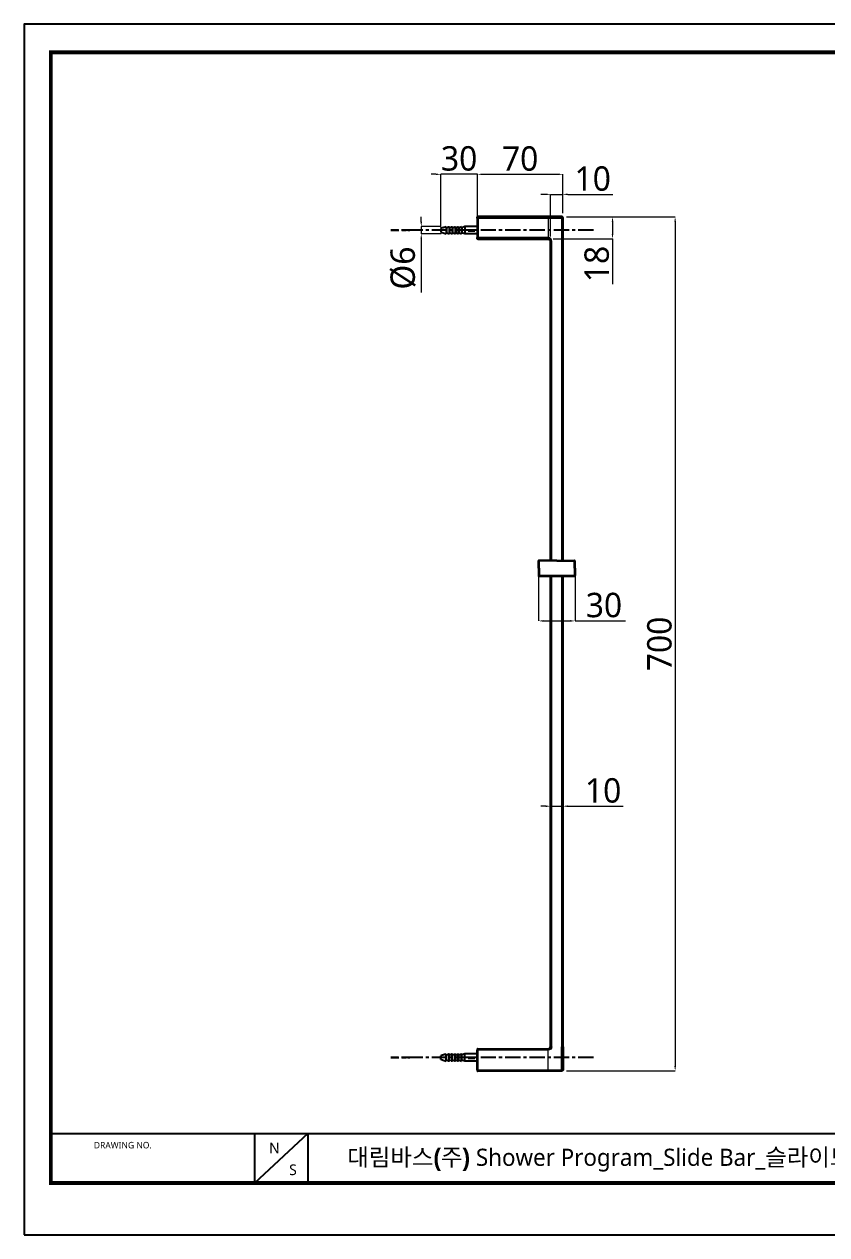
# Model space of a CAD drawing. Extents: x 1507 to 2862, y 0 to 992.
# Drawn here: x 1507 to 2165, y 0 to 992 of the extents above; entities that cross this region are included whole.
import ezdxf

# ---------------------------------------------------------------- set-up
doc = ezdxf.new("R2010")
doc.units = 0
doc.header["$LTSCALE"] = 10
doc.header["$MEASUREMENT"] = 0
doc.header["$PDMODE"] = 3
doc.header["$PDSIZE"] = -10
doc.linetypes.add('CENTER', pattern=[2, 1.25, -0.25, 0.25, -0.25])
doc.layers.get('0').update_dxf_attribs({"linetype": 'CONTINUOUS'})
doc.layers.get('DEFPOINTS').update_dxf_attribs({"linetype": 'CONTINUOUS'})
doc.layers.add('1', color=7, linetype='CONTINUOUS')
doc.layers.add('DEF_LAYER_ASSEM_MEMBER', color=7, linetype='CONTINUOUS')
for name, color, linetype, lineweight in [('Visible', 7, 'CONTINUOUS', 35), ('Visible Narrow', 7, 'CONTINUOUS', 18), ('치수', 7, 'CONTINUOUS', 25)]:
    doc.layers.add(name, color=color, linetype=linetype, lineweight=lineweight)
doc.styles.add('Daelim Dimension', font='')
doc.styles.get('Daelim Dimension').set_extended_font_data('NanumGothic')
doc.dimstyles.new('DEFAULT', dxfattribs={"dimscale": 2, "dimtxt": 2, "dimasz": 2, "dimexe": 0, "dimexo": 2, "dimgap": 1, "dimtad": 1, "dimdec": 1, "dimzin": 9, "dimdsep": 46, "dimtxsty": 'Daelim Dimension', "dimcen": 0.5, "dimclrd": 252, "dimclre": 252, "dimclrt": 3, "dimadec": 1, "dimazin": 0, "dimtfac": 1, "dimtdec": 1, "dimtix": 1, "dimtmove": 0, "dimatfit": 3, "dimfxl": 1, "dimtolj": 1, "dimtzin": 1, "dimlwd": 9, "dimlwe": 9, "dimarcsym": 0})

# ---------------------------------------------------------------- blocks, each defined once
blk = doc.blocks.new('*D10')
at = {"layer": 'DEFPOINTS', "color": 0, "transparency": 16777216}
for p in [(1949.03, 869.14), (1879.03, 833.24), (1949.03, 833.24)]:
    blk.add_point(p, dxfattribs=at)
at = {"layer": '치수', "color": 5, "lineweight": 9, "transparency": 16777216}
for p, q in [((1879.03, 837.24), (1879.03, 869.14)), ((1883.03, 869.14), (1945.03, 869.14)), ((1949.03, 837.24), (1949.03, 869.14))]:
    blk.add_line(p, q, dxfattribs=at)
at = {"layer": '치수', "color": 5, "transparency": 16777216}
for points in [[(1883.03, 869.81), (1883.03, 868.48), (1879.03, 869.14)], [(1945.03, 869.81), (1945.03, 868.48), (1949.03, 869.14)]]:
    blk.add_solid(points, dxfattribs=at)
at = {"layer": '치수', "color": 7, "transparency": 16777216, "insert": (1914.03, 881.96), "char_height": 20, "attachment_point": 5, "style": 'Daelim Dimension'}
blk.add_mtext('\\A1;70', dxfattribs=at)
blk = doc.blocks.new('*D11')
at = {"layer": 'DEFPOINTS', "color": 0, "transparency": 16777216}
for p in [(1949.03, 852.73), (1949.03, 833.24), (1939.03, 814.16)]:
    blk.add_point(p, dxfattribs=at)
at = {"layer": '치수', "color": 5, "lineweight": 9, "transparency": 16777216}
for p, q in [((1935.03, 852.73), (1931.03, 852.73)), ((1939.03, 818.16), (1939.03, 852.73)), ((1939.03, 852.73), (1949.03, 852.73)), ((1949.03, 837.24), (1949.03, 852.73)), ((1953.03, 852.73), (1990.07, 852.73))]:
    blk.add_line(p, q, dxfattribs=at)
at = {"layer": '치수', "color": 5, "transparency": 16777216}
for points in [[(1935.03, 853.4), (1935.03, 852.07), (1939.03, 852.73)], [(1953.03, 853.4), (1953.03, 852.07), (1949.03, 852.73)]]:
    blk.add_solid(points, dxfattribs=at)
at = {"layer": '치수', "color": 7, "transparency": 16777216, "insert": (1973.55, 865.55), "char_height": 20, "attachment_point": 5, "style": 'Daelim Dimension'}
blk.add_mtext('\\A1;10', dxfattribs=at)
blk = doc.blocks.new('*D14')
at = {"layer": 'DEFPOINTS', "color": 0, "transparency": 16777216}
for p in [(1853.32, 826.24), (1832.98, 820.37), (1853.32, 820.37)]:
    blk.add_point(p, dxfattribs=at)
at = {"layer": '치수', "color": 5, "lineweight": 9, "transparency": 16777216}
for p, q in [((1832.98, 830.24), (1832.98, 834.24)), ((1849.32, 826.24), (1832.98, 826.24)), ((1832.98, 826.24), (1832.98, 820.37)), ((1849.32, 820.37), (1832.98, 820.37)), ((1832.98, 816.37), (1832.98, 772.29))]:
    blk.add_line(p, q, dxfattribs=at)
at = {"layer": '치수', "color": 5, "transparency": 16777216}
for points in [[(1832.31, 830.24), (1833.64, 830.24), (1832.98, 826.24)], [(1832.31, 816.37), (1833.64, 816.37), (1832.98, 820.37)]]:
    blk.add_solid(points, dxfattribs=at)
at = {"layer": '치수', "color": 7, "transparency": 16777216, "insert": (1818.2, 792.33), "char_height": 20, "attachment_point": 5, "rotation": 90, "style": 'Daelim Dimension'}
blk.add_mtext('\\A1;%%c6', dxfattribs=at)
blk = doc.blocks.new('*D15')
at = {"layer": 'DEFPOINTS', "color": 0, "transparency": 16777216}
for p in [(1849.03, 869.14), (1849.03, 821.76), (1879.03, 820.24)]:
    blk.add_point(p, dxfattribs=at)
at = {"layer": '치수', "color": 5, "lineweight": 9, "transparency": 16777216}
for p, q in [((1845.03, 869.14), (1841.03, 869.14)), ((1849.03, 825.76), (1849.03, 869.14)), ((1879.03, 869.14), (1849.03, 869.14)), ((1879.03, 824.24), (1879.03, 869.14)), ((1883.03, 869.14), (1887.03, 869.14))]:
    blk.add_line(p, q, dxfattribs=at)
at = {"layer": '치수', "color": 5, "transparency": 16777216}
for points in [[(1845.03, 869.81), (1845.03, 868.48), (1849.03, 869.14)], [(1883.03, 869.81), (1883.03, 868.48), (1879.03, 869.14)]]:
    blk.add_solid(points, dxfattribs=at)
at = {"layer": '치수', "color": 7, "transparency": 16777216, "insert": (1864.03, 882.04), "char_height": 20, "attachment_point": 5, "style": 'Daelim Dimension'}
blk.add_mtext('\\A1;30', dxfattribs=at)
blk = doc.blocks.new('*D17')
at = {"layer": 'DEFPOINTS', "color": 0, "transparency": 16777216}
for p in [(1948.03, 834.24), (1948.03, 134.24), (2041.12, 134.24)]:
    blk.add_point(p, dxfattribs=at)
at = {"layer": '치수', "color": 5, "lineweight": 9, "transparency": 16777216}
for p, q in [((1952.03, 834.24), (2041.12, 834.24)), ((2041.12, 830.24), (2041.12, 138.24)), ((1952.03, 134.24), (2041.12, 134.24))]:
    blk.add_line(p, q, dxfattribs=at)
at = {"layer": '치수', "color": 5, "transparency": 16777216}
for points in [[(2040.46, 830.24), (2041.79, 830.24), (2041.12, 834.24)], [(2040.46, 138.24), (2041.79, 138.24), (2041.12, 134.24)]]:
    blk.add_solid(points, dxfattribs=at)
at = {"layer": '치수', "color": 7, "transparency": 16777216, "insert": (2028.31, 484.24), "char_height": 20, "attachment_point": 5, "rotation": 90, "style": 'Daelim Dimension'}
blk.add_mtext('\\A1;700', dxfattribs=at)
blk = doc.blocks.new('*D19')
at = {"layer": 'DEFPOINTS', "color": 0, "transparency": 16777216}
for p in [(1939.03, 351.26), (1949.03, 351.26), (1949.03, 351.26)]:
    blk.add_point(p, dxfattribs=at)
at = {"layer": '치수', "color": 5, "lineweight": 9, "transparency": 16777216}
for p, q in [((1935.03, 351.26), (1931.03, 351.26)), ((1939.03, 355.26), (1939.03, 351.26)), ((1939.03, 351.26), (1949.03, 351.26)), ((1949.03, 355.26), (1949.03, 351.26)), ((1953.03, 351.26), (1998.59, 351.26))]:
    blk.add_line(p, q, dxfattribs=at)
at = {"layer": '치수', "color": 5, "transparency": 16777216}
for points in [[(1935.03, 351.92), (1935.03, 350.59), (1939.03, 351.26)], [(1953.03, 351.92), (1953.03, 350.59), (1949.03, 351.26)]]:
    blk.add_solid(points, dxfattribs=at)
at = {"layer": '치수', "color": 7, "transparency": 16777216, "insert": (1982.07, 364.07), "char_height": 20, "attachment_point": 5, "style": 'Daelim Dimension'}
blk.add_mtext('\\A1;10', dxfattribs=at)
blk = doc.blocks.new('*D20')
at = {"layer": 'DEFPOINTS', "color": 0, "transparency": 16777216}
for p in [(1929.03, 546.24), (1959.03, 546.24), (1959.03, 503.11)]:
    blk.add_point(p, dxfattribs=at)
at = {"layer": '치수', "color": 5, "lineweight": 9, "transparency": 16777216}
for p, q in [((1929.03, 542.24), (1929.03, 503.11)), ((1959.03, 542.24), (1959.03, 503.11)), ((1933.03, 503.11), (1955.03, 503.11)), ((1959.03, 503.11), (2000.42, 503.11))]:
    blk.add_line(p, q, dxfattribs=at)
at = {"layer": '치수', "color": 5, "transparency": 16777216}
for points in [[(1933.03, 503.78), (1933.03, 502.45), (1929.03, 503.11)], [(1955.03, 503.78), (1955.03, 502.45), (1959.03, 503.11)]]:
    blk.add_solid(points, dxfattribs=at)
at = {"layer": '치수', "color": 7, "transparency": 16777216, "insert": (1982.75, 516.01), "char_height": 20, "attachment_point": 5, "style": 'Daelim Dimension'}
blk.add_mtext('\\A1;30', dxfattribs=at)
blk = doc.blocks.new('*D21')
at = {"layer": 'DEFPOINTS', "color": 0, "transparency": 16777216}
for p in [(1948.03, 834.24), (1937.03, 816.24), (1989.79, 816.24)]:
    blk.add_point(p, dxfattribs=at)
at = {"layer": '치수', "color": 5, "lineweight": 9, "transparency": 16777216}
for p, q in [((1952.03, 834.24), (1989.79, 834.24)), ((1989.79, 830.24), (1989.79, 820.24)), ((1941.03, 816.24), (1989.79, 816.24)), ((1989.79, 816.24), (1989.79, 779.09))]:
    blk.add_line(p, q, dxfattribs=at)
at = {"layer": '치수', "color": 5, "transparency": 16777216}
for points in [[(1989.13, 830.24), (1990.46, 830.24), (1989.79, 834.24)], [(1989.13, 820.24), (1990.46, 820.24), (1989.79, 816.24)]]:
    blk.add_solid(points, dxfattribs=at)
at = {"layer": '치수', "color": 7, "transparency": 16777216, "insert": (1976.9, 795.66), "char_height": 20, "attachment_point": 5, "rotation": 90, "style": 'Daelim Dimension'}
blk.add_mtext('\\A1;18', dxfattribs=at)

msp = doc.modelspace()

# ---------------------------------------------------------------- linework, layer by layer
at = {"color": 7}
msp.add_line((1879.03, 826.24), (1879.03, 820.24), dxfattribs=at)
at = {"color": 5}
msp.add_line((1529.26, 83.13), (2619.57, 83.13), dxfattribs=at)
at = {"color": 5, "ltscale": 40}
for p, q in [((1696.39, 83.13), (1696.39, 42.33)), ((1696.39, 83.13), (1696.39, 42.33)), ((1740.06, 83.13), (1696.39, 42.33)), ((1740.06, 83.13), (1696.39, 42.33)), ((1740.06, 83.13), (1740.06, 42.33)), ((1740.06, 83.13), (1740.06, 42.33))]:
    msp.add_line(p, q, dxfattribs=at)
at = {"ltscale": 0.5}
msp.add_lwpolyline([(1507.49, 0), (2861.57, 0), (2861.57, 992.16), (1507.49, 992.16)], close=True, dxfattribs=at)
at = {"color": 5, "linetype": 'ByBlock', "lineweight": 200, "const_width": 3.12}
msp.add_lwpolyline([(1529.26, 42.48), (2839.66, 42.48), (2839.66, 969.12), (1529.26, 969.12)], close=True, dxfattribs=at)
at = {"color": 1, "linetype": 'CENTER'}
for points in [[(1974.21, 823.24), (1820.27, 823.24), (1820.27, 823.24)], [(1974.21, 145.24), (1820.27, 145.24), (1820.27, 145.24)]]:
    msp.add_open_spline(points, degree=1, knots=[0, 0, 0.065187, 1, 1], dxfattribs=at)
at = {"layer": '1'}
for p, q in [((1929.03, 546.24), (1929.03, 552.24)), ((1929.03, 546.24), (1929.03, 540.24)), ((1944.03, 552.74), (1929.53, 552.74)), ((1929.53, 546.24), (1929.53, 551.74)), ((1929.53, 546.24), (1929.53, 540.74)), ((1944.03, 552.24), (1930.03, 552.24)), ((1944.03, 552.74), (1958.53, 552.74)), ((1944.03, 552.24), (1958.03, 552.24)), ((1958.53, 546.24), (1958.53, 551.74)), ((1958.53, 546.24), (1958.53, 540.74)), ((1959.03, 546.24), (1959.03, 552.24)), ((1959.03, 546.24), (1959.03, 540.24)), ((1929.53, 539.74), (1958.53, 539.74)), ((1930.03, 540.24), (1958.03, 540.24))]:
    msp.add_line(p, q, dxfattribs=at)
for centre, start, end in [((1929.53, 552.24), 90, 180), ((1930.03, 551.74), 90, 180), ((1958.03, 551.74), 0, 90), ((1958.53, 552.24), 0, 90), ((1929.53, 540.24), 180, 270), ((1930.03, 540.74), 180, 270), ((1958.03, 540.74), 270, 0), ((1958.53, 540.24), 270, 0)]:
    msp.add_arc(centre, 0.5, start, end, dxfattribs=at)
at = {"layer": 'DEF_LAYER_ASSEM_MEMBER', "color": 7, "linetype": 'Continuous'}
for p, q in [((1849.03, 824.73), (1849.03, 821.76)), ((1853.32, 826.12), (1853.32, 820.37)), ((1853.66, 825.21), (1853.66, 821.28)), ((1855.11, 825.8), (1854.8, 825.68)), ((1855.89, 826.12), (1855.89, 820.37)), ((1856.23, 825.21), (1856.23, 821.28)), ((1857.63, 825.8), (1857.33, 825.68)), ((1858.38, 826.12), (1858.38, 820.37)), ((1858.73, 825.21), (1858.73, 821.28)), ((1860.12, 825.8), (1859.83, 825.68)), ((1860.88, 826.12), (1860.88, 820.37)), ((1861.22, 825.21), (1861.22, 821.28)), ((1862.62, 825.8), (1862.32, 825.68)), ((1863.37, 826.12), (1863.37, 820.37)), ((1863.7, 825.21), (1863.7, 821.28)), ((1865.1, 825.8), (1864.8, 825.68)), ((1865.86, 826.12), (1865.86, 820.37)), ((1866.02, 825.68), (1865.97, 825.82)), ((1865.97, 825.82), (1866.02, 825.68)), ((1866.14, 825.36), (1866.12, 825.42)), ((1866.12, 825.42), (1866.14, 825.36)), ((1866.17, 825.44), (1866.17, 825.27)), ((1866.17, 825.44), (1866.2, 825.38)), ((1868.75, 826.24), (1866.2, 825.38)), ((1866.2, 825.38), (1866.2, 821.1)), ((1868.75, 826.24), (1868.75, 820.24)), ((1879.03, 826.24), (1868.75, 826.24)), ((1871.35, 823.67), (1871.35, 822.81)), ((1871.35, 823.67), (1876.8, 823.67)), ((1874.59, 823.67), (1874.59, 822.81)), ((1874.71, 823.67), (1874.71, 822.81)), ((1874.72, 823.67), (1874.72, 822.81)), ((1874.75, 823.67), (1874.75, 822.81)), ((1876.62, 823.67), (1876.62, 822.81)), ((1876.8, 823.67), (1876.8, 822.81)), ((1854.8, 820.81), (1855.11, 820.68)), ((1857.33, 820.81), (1857.63, 820.68)), ((1859.83, 820.81), (1860.12, 820.68)), ((1862.32, 820.81), (1862.62, 820.68)), ((1864.8, 820.81), (1865.1, 820.68)), ((1865.97, 820.67), (1866.02, 820.8)), ((1866.02, 820.8), (1865.97, 820.67)), ((1866.12, 821.06), (1866.14, 821.12)), ((1866.14, 821.12), (1866.12, 821.06)), ((1866.17, 821.21), (1866.17, 821.04)), ((1866.2, 821.1), (1866.17, 821.04)), ((1868.75, 820.24), (1866.2, 821.1)), ((1879.03, 820.24), (1868.75, 820.24)), ((1871.35, 822.81), (1876.8, 822.81)), ((1849.03, 143.76), (1849.03, 146.73)), ((1853.32, 142.37), (1853.32, 148.12)), ((1853.66, 143.28), (1853.66, 147.21)), ((1854.8, 147.68), (1855.11, 147.8)), ((1855.11, 142.68), (1854.8, 142.81)), ((1855.89, 142.37), (1855.89, 148.12)), ((1856.23, 143.28), (1856.23, 147.21)), ((1857.33, 147.68), (1857.63, 147.8)), ((1857.63, 142.68), (1857.33, 142.81)), ((1858.38, 142.37), (1858.38, 148.12)), ((1858.73, 143.28), (1858.73, 147.21)), ((1859.83, 147.68), (1860.12, 147.8)), ((1860.12, 142.68), (1859.83, 142.81)), ((1860.88, 142.37), (1860.88, 148.12)), ((1861.22, 143.28), (1861.22, 147.21)), ((1862.32, 147.68), (1862.62, 147.8)), ((1862.62, 142.68), (1862.32, 142.81)), ((1863.37, 142.37), (1863.37, 148.12)), ((1863.7, 143.28), (1863.7, 147.21)), ((1864.8, 147.68), (1865.1, 147.8)), ((1865.1, 142.68), (1864.8, 142.81)), ((1865.86, 142.37), (1865.86, 148.12)), ((1865.97, 147.82), (1866.02, 147.68)), ((1866.02, 147.68), (1865.97, 147.82)), ((1866.02, 142.8), (1865.97, 142.67)), ((1865.97, 142.67), (1866.02, 142.8)), ((1866.12, 147.42), (1866.14, 147.36)), ((1866.14, 147.36), (1866.12, 147.42)), ((1866.14, 143.12), (1866.12, 143.06)), ((1866.12, 143.06), (1866.14, 143.12)), ((1866.2, 147.38), (1866.17, 147.44)), ((1866.17, 147.27), (1866.17, 147.44)), ((1866.17, 143.04), (1866.17, 143.21)), ((1866.17, 143.04), (1866.2, 143.1)), ((1868.75, 148.24), (1866.2, 147.38)), ((1866.2, 143.1), (1866.2, 147.38)), ((1868.75, 142.24), (1866.2, 143.1)), ((1868.75, 142.24), (1868.75, 148.24)), ((1879.03, 148.24), (1868.75, 148.24)), ((1879.03, 142.24), (1868.75, 142.24)), ((1871.35, 144.81), (1871.35, 145.67)), ((1871.35, 145.67), (1876.8, 145.67)), ((1871.35, 144.81), (1876.8, 144.81))]:
    msp.add_line(p, q, dxfattribs=at)
for centre, radius, start, end in [((1876.68, 744.67), 84.69, 108.13058, 109.05115), ((1876.67, 744.69), 84.68, 108.13052, 109.05124), ((1897.52, 681.42), 151.29, 107.87022, 108.17862), ((1897.49, 681.51), 151.2, 107.87016, 108.17874), ((1913.89, 630.67), 204.61, 107.67997, 107.87227), ((1913.87, 630.73), 204.55, 107.67996, 107.87232), ((1946.29, 528.86), 311.46, 107.36876, 107.67117), ((1946.29, 528.88), 311.44, 107.36874, 107.67119), ((1763.72, 791.94), 95.9, 20.67314, 20.87973), ((1763.72, 791.94), 95.89, 20.67314, 20.87974), ((1783.16, 799.28), 75.11, 20.55057, 20.66926), ((1783.17, 799.28), 75.1, 20.55056, 20.66927), ((1794.13, 803.39), 63.4, 20.39847, 20.55087), ((1794.14, 803.4), 63.39, 20.39845, 20.55088), ((1808.25, 808.64), 48.33, 20.04802, 20.4069), ((1808.26, 808.64), 48.33, 20.04801, 20.40691), ((1895.73, 724.81), 108.85, 112.33413, 112.73565), ((1911.29, 687), 149.74, 112.16472, 112.34462), ((1941.62, 612.27), 230.39, 111.84615, 112.05587), ((1766.29, 791.94), 95.9, 20.67314, 20.87973), ((1766.3, 791.94), 95.89, 20.67314, 20.87974), ((1785.73, 799.28), 75.11, 20.55057, 20.66926), ((1785.74, 799.28), 75.1, 20.55056, 20.66927), ((1796.7, 803.39), 63.4, 20.39847, 20.55087), ((1796.71, 803.4), 63.39, 20.39845, 20.55088), ((1810.83, 808.64), 48.33, 20.04802, 20.4069), ((1810.83, 808.64), 48.33, 20.04801, 20.40691), ((1897.28, 730.59), 103.14, 113.04458, 113.45579), ((1912.45, 695), 141.82, 112.87071, 113.05529), ((1942.01, 624.66), 218.12, 112.54419, 112.75931), ((1768.79, 791.94), 95.9, 20.67314, 20.87973), ((1768.79, 791.94), 95.89, 20.67314, 20.87974), ((1788.23, 799.28), 75.11, 20.55057, 20.66926), ((1788.24, 799.28), 75.1, 20.55056, 20.66927), ((1799.2, 803.39), 63.4, 20.39847, 20.55087), ((1799.21, 803.4), 63.39, 20.39845, 20.55088), ((1813.32, 808.64), 48.33, 20.04802, 20.4069), ((1813.32, 808.64), 48.33, 20.04801, 20.40691), ((1899.78, 730.59), 103.14, 113.04458, 113.45579), ((1914.95, 695), 141.82, 112.87071, 113.05529), ((1944.51, 624.66), 218.12, 112.54419, 112.75931), ((1771.28, 791.94), 95.9, 20.67314, 20.87973), ((1771.29, 791.94), 95.89, 20.67314, 20.87974), ((1790.72, 799.28), 75.11, 20.55057, 20.66926), ((1790.73, 799.28), 75.1, 20.55056, 20.66927), ((1801.69, 803.39), 63.4, 20.39847, 20.55087), ((1801.7, 803.4), 63.39, 20.39845, 20.55088), ((1815.82, 808.64), 48.33, 20.04802, 20.4069), ((1815.82, 808.64), 48.33, 20.04801, 20.40691), ((1902.27, 730.59), 103.14, 113.04458, 113.45579), ((1917.44, 695), 141.82, 112.87071, 113.05529), ((1947, 624.66), 218.12, 112.54419, 112.75931), ((1771.38, 792.23), 98.03, 20.02245, 20.22372), ((1771.39, 792.23), 98.03, 20.02245, 20.22372), ((1791.33, 799.5), 76.8, 19.90305, 20.01867), ((1791.34, 799.51), 76.79, 19.90304, 20.01868), ((1802.59, 803.58), 64.83, 19.75495, 19.90334), ((1802.6, 803.58), 64.82, 19.75493, 19.90335), ((1817.07, 808.77), 49.44, 19.4138, 19.76315), ((1817.07, 808.77), 49.44, 19.41379, 19.76316), ((1904.76, 730.59), 103.14, 113.04458, 113.45579), ((1919.92, 695), 141.82, 112.87071, 113.05529), ((1949.49, 624.66), 218.12, 112.54419, 112.75931), ((1775.05, 791.48), 97.19, 20.69064, 20.87883), ((1775.05, 791.48), 97.19, 20.69064, 20.87883), ((1803.83, 802.33), 66.43, 20.44604, 20.58044), ((1803.84, 802.34), 66.42, 20.44603, 20.58045), ((1812.52, 805.57), 57.16, 20.32566, 20.44587), ((1812.52, 805.57), 57.15, 20.32566, 20.44588), ((1822.12, 809.12), 46.92, 20.13301, 20.2526), ((1822.12, 809.12), 46.92, 20.13301, 20.25261), ((1876.68, 901.81), 84.69, 250.94885, 251.86942), ((1876.67, 901.8), 84.68, 250.94876, 251.86948), ((1897.52, 965.06), 151.29, 251.82138, 252.12978), ((1897.49, 964.98), 151.2, 251.82126, 252.12984), ((1913.89, 1015.81), 204.61, 252.12773, 252.32003), ((1913.87, 1015.75), 204.55, 252.12768, 252.32004), ((1946.29, 1117.62), 311.46, 252.32883, 252.63124), ((1946.29, 1117.6), 311.44, 252.32881, 252.63126), ((1763.72, 854.54), 95.9, 339.12027, 339.32686), ((1763.72, 854.54), 95.89, 339.12026, 339.32686), ((1783.16, 847.2), 75.11, 339.33074, 339.44943), ((1783.17, 847.2), 75.1, 339.33073, 339.44944), ((1794.13, 843.09), 63.4, 339.44913, 339.60153), ((1794.14, 843.09), 63.39, 339.44912, 339.60155), ((1808.25, 837.85), 48.33, 339.5931, 339.95198), ((1808.26, 837.85), 48.33, 339.59309, 339.95199), ((1895.73, 921.67), 108.85, 247.26435, 247.66587), ((1911.29, 959.48), 149.74, 247.65538, 247.83528), ((1941.62, 1034.21), 230.39, 247.94413, 248.15385), ((1766.29, 854.54), 95.9, 339.12027, 339.32686), ((1766.3, 854.54), 95.89, 339.12026, 339.32686), ((1785.73, 847.2), 75.11, 339.33074, 339.44943), ((1785.74, 847.2), 75.1, 339.33073, 339.44944), ((1796.7, 843.09), 63.4, 339.44913, 339.60153), ((1796.71, 843.09), 63.39, 339.44912, 339.60155), ((1810.83, 837.85), 48.33, 339.5931, 339.95198), ((1810.83, 837.85), 48.33, 339.59309, 339.95199), ((1897.28, 915.89), 103.14, 246.54421, 246.95542), ((1912.45, 951.48), 141.82, 246.94471, 247.12929), ((1942.01, 1021.82), 218.12, 247.24069, 247.45581), ((1768.79, 854.54), 95.9, 339.12027, 339.32686), ((1768.79, 854.54), 95.89, 339.12026, 339.32686), ((1788.23, 847.2), 75.11, 339.33074, 339.44943), ((1788.24, 847.2), 75.1, 339.33073, 339.44944), ((1799.2, 843.09), 63.4, 339.44913, 339.60153), ((1799.21, 843.09), 63.39, 339.44912, 339.60155), ((1813.32, 837.85), 48.33, 339.5931, 339.95198), ((1813.32, 837.85), 48.33, 339.59309, 339.95199), ((1899.78, 915.89), 103.14, 246.54421, 246.95542), ((1914.95, 951.48), 141.82, 246.94471, 247.12929), ((1944.51, 1021.82), 218.12, 247.24069, 247.45581), ((1771.28, 854.54), 95.9, 339.12027, 339.32686), ((1771.29, 854.54), 95.89, 339.12026, 339.32686), ((1790.72, 847.2), 75.11, 339.33074, 339.44943), ((1790.73, 847.2), 75.1, 339.33073, 339.44944), ((1801.69, 843.09), 63.4, 339.44913, 339.60153), ((1801.7, 843.09), 63.39, 339.44912, 339.60155), ((1815.82, 837.85), 48.33, 339.5931, 339.95198), ((1815.82, 837.85), 48.33, 339.59309, 339.95199), ((1902.27, 915.89), 103.14, 246.54421, 246.95542), ((1917.44, 951.48), 141.82, 246.94471, 247.12929), ((1947, 1021.82), 218.12, 247.24069, 247.45581), ((1771.38, 854.26), 98.03, 339.77628, 339.97755), ((1771.39, 854.25), 98.03, 339.77628, 339.97755), ((1791.33, 846.98), 76.8, 339.98133, 340.09695), ((1791.34, 846.98), 76.79, 339.98132, 340.09696), ((1802.59, 842.91), 64.83, 340.09666, 340.24505), ((1802.6, 842.9), 64.82, 340.09665, 340.24507), ((1817.07, 837.71), 49.44, 340.23685, 340.5862), ((1817.07, 837.71), 49.44, 340.23684, 340.58621), ((1904.76, 915.89), 103.14, 246.54421, 246.95542), ((1919.92, 951.48), 141.82, 246.94471, 247.12929), ((1949.49, 1021.82), 218.12, 247.24069, 247.45581), ((1775.05, 855.01), 97.19, 339.12117, 339.30936), ((1775.05, 855), 97.19, 339.12117, 339.30936), ((1803.83, 844.15), 66.43, 339.41956, 339.55396), ((1803.84, 844.15), 66.42, 339.41955, 339.55397), ((1812.52, 840.92), 57.16, 339.55413, 339.67434), ((1812.52, 840.91), 57.15, 339.55412, 339.67434), ((1822.12, 837.36), 46.92, 339.7474, 339.86699), ((1822.12, 837.36), 46.92, 339.74739, 339.86699), ((1876.68, 66.67), 84.69, 108.13058, 109.05115), ((1876.67, 66.69), 84.68, 108.13052, 109.05124), ((1876.68, 223.81), 84.69, 250.94885, 251.86942), ((1876.67, 223.8), 84.68, 250.94876, 251.86948), ((1897.52, 3.42), 151.29, 107.87022, 108.17862), ((1897.49, 3.51), 151.2, 107.87016, 108.17874), ((1897.52, 287.06), 151.29, 251.82138, 252.12978), ((1897.49, 286.98), 151.2, 251.82126, 252.12984), ((1913.89, -47.33), 204.61, 107.67997, 107.87227), ((1913.87, -47.27), 204.55, 107.67996, 107.87232), ((1913.89, 337.81), 204.61, 252.12773, 252.32003), ((1913.87, 337.75), 204.55, 252.12768, 252.32004), ((1946.29, -149.14), 311.46, 107.36876, 107.67117), ((1946.29, -149.12), 311.44, 107.36874, 107.67119), ((1946.29, 439.62), 311.46, 252.32883, 252.63124), ((1946.29, 439.6), 311.44, 252.32881, 252.63126), ((1763.72, 113.94), 95.9, 20.67314, 20.87973), ((1763.72, 113.94), 95.89, 20.67314, 20.87974), ((1763.72, 176.54), 95.9, 339.12027, 339.32686), ((1763.72, 176.54), 95.89, 339.12026, 339.32686), ((1783.16, 121.28), 75.11, 20.55057, 20.66926), ((1783.17, 121.28), 75.1, 20.55056, 20.66927), ((1783.16, 169.2), 75.11, 339.33074, 339.44943), ((1783.17, 169.2), 75.1, 339.33073, 339.44944), ((1794.13, 125.39), 63.4, 20.39847, 20.55087), ((1794.14, 125.4), 63.39, 20.39845, 20.55088), ((1794.13, 165.09), 63.4, 339.44913, 339.60153), ((1794.14, 165.09), 63.39, 339.44912, 339.60155), ((1808.25, 130.64), 48.33, 20.04802, 20.4069), ((1808.26, 130.64), 48.33, 20.04801, 20.40691), ((1808.25, 159.85), 48.33, 339.5931, 339.95198), ((1808.26, 159.85), 48.33, 339.59309, 339.95199), ((1895.73, 46.81), 108.85, 112.33413, 112.73565), ((1895.73, 243.67), 108.85, 247.26435, 247.66587), ((1911.29, 9), 149.74, 112.16472, 112.34462), ((1911.29, 281.48), 149.74, 247.65538, 247.83528), ((1941.62, -65.73), 230.39, 111.84615, 112.05587), ((1941.62, 356.21), 230.39, 247.94413, 248.15385), ((1766.29, 113.94), 95.9, 20.67314, 20.87973), ((1766.3, 113.94), 95.89, 20.67314, 20.87974), ((1766.29, 176.54), 95.9, 339.12027, 339.32686), ((1766.3, 176.54), 95.89, 339.12026, 339.32686), ((1785.73, 121.28), 75.11, 20.55057, 20.66926), ((1785.74, 121.28), 75.1, 20.55056, 20.66927), ((1785.73, 169.2), 75.11, 339.33074, 339.44943), ((1785.74, 169.2), 75.1, 339.33073, 339.44944), ((1796.7, 125.39), 63.4, 20.39847, 20.55087), ((1796.71, 125.4), 63.39, 20.39845, 20.55088), ((1796.7, 165.09), 63.4, 339.44913, 339.60153), ((1796.71, 165.09), 63.39, 339.44912, 339.60155), ((1810.83, 130.64), 48.33, 20.04802, 20.4069), ((1810.83, 130.64), 48.33, 20.04801, 20.40691), ((1810.83, 159.85), 48.33, 339.5931, 339.95198), ((1810.83, 159.85), 48.33, 339.59309, 339.95199), ((1897.28, 52.59), 103.14, 113.04458, 113.45579), ((1897.28, 237.89), 103.14, 246.54421, 246.95542), ((1912.45, 17), 141.82, 112.87071, 113.05529), ((1912.45, 273.48), 141.82, 246.94471, 247.12929), ((1942.01, -53.34), 218.12, 112.54419, 112.75931), ((1942.01, 343.82), 218.12, 247.24069, 247.45581), ((1768.79, 113.94), 95.9, 20.67314, 20.87973), ((1768.79, 113.94), 95.89, 20.67314, 20.87974), ((1768.79, 176.54), 95.9, 339.12027, 339.32686), ((1768.79, 176.54), 95.89, 339.12026, 339.32686), ((1788.23, 121.28), 75.11, 20.55057, 20.66926), ((1788.24, 121.28), 75.1, 20.55056, 20.66927), ((1788.23, 169.2), 75.11, 339.33074, 339.44943), ((1788.24, 169.2), 75.1, 339.33073, 339.44944), ((1799.2, 125.39), 63.4, 20.39847, 20.55087), ((1799.21, 125.4), 63.39, 20.39845, 20.55088), ((1799.2, 165.09), 63.4, 339.44913, 339.60153), ((1799.21, 165.09), 63.39, 339.44912, 339.60155), ((1813.32, 130.64), 48.33, 20.04802, 20.4069), ((1813.32, 130.64), 48.33, 20.04801, 20.40691), ((1813.32, 159.85), 48.33, 339.5931, 339.95198), ((1813.32, 159.85), 48.33, 339.59309, 339.95199), ((1899.78, 52.59), 103.14, 113.04458, 113.45579), ((1899.78, 237.89), 103.14, 246.54421, 246.95542), ((1914.95, 17), 141.82, 112.87071, 113.05529), ((1914.95, 273.48), 141.82, 246.94471, 247.12929), ((1944.51, -53.34), 218.12, 112.54419, 112.75931), ((1944.51, 343.82), 218.12, 247.24069, 247.45581), ((1771.28, 113.94), 95.9, 20.67314, 20.87973), ((1771.29, 113.94), 95.89, 20.67314, 20.87974), ((1771.28, 176.54), 95.9, 339.12027, 339.32686), ((1771.29, 176.54), 95.89, 339.12026, 339.32686), ((1790.72, 121.28), 75.11, 20.55057, 20.66926), ((1790.73, 121.28), 75.1, 20.55056, 20.66927), ((1790.72, 169.2), 75.11, 339.33074, 339.44943), ((1790.73, 169.2), 75.1, 339.33073, 339.44944), ((1801.69, 125.39), 63.4, 20.39847, 20.55087), ((1801.7, 125.4), 63.39, 20.39845, 20.55088), ((1801.69, 165.09), 63.4, 339.44913, 339.60153), ((1801.7, 165.09), 63.39, 339.44912, 339.60155), ((1815.82, 130.64), 48.33, 20.04802, 20.4069), ((1815.82, 130.64), 48.33, 20.04801, 20.40691), ((1815.82, 159.85), 48.33, 339.5931, 339.95198), ((1815.82, 159.85), 48.33, 339.59309, 339.95199), ((1902.27, 52.59), 103.14, 113.04458, 113.45579), ((1902.27, 237.89), 103.14, 246.54421, 246.95542), ((1917.44, 17), 141.82, 112.87071, 113.05529), ((1917.44, 273.48), 141.82, 246.94471, 247.12929), ((1947, -53.34), 218.12, 112.54419, 112.75931), ((1947, 343.82), 218.12, 247.24069, 247.45581), ((1771.38, 114.23), 98.03, 20.02245, 20.22372), ((1771.39, 114.23), 98.03, 20.02245, 20.22372), ((1771.38, 176.26), 98.03, 339.77628, 339.97755), ((1771.39, 176.25), 98.03, 339.77628, 339.97755), ((1791.33, 121.5), 76.8, 19.90305, 20.01867), ((1791.34, 121.51), 76.79, 19.90304, 20.01868), ((1791.33, 168.98), 76.8, 339.98133, 340.09695), ((1791.34, 168.98), 76.79, 339.98132, 340.09696), ((1802.59, 125.58), 64.83, 19.75495, 19.90334), ((1802.6, 125.58), 64.82, 19.75493, 19.90335), ((1802.59, 164.91), 64.83, 340.09666, 340.24505), ((1802.6, 164.9), 64.82, 340.09665, 340.24507), ((1817.07, 130.77), 49.44, 19.4138, 19.76315), ((1817.07, 130.77), 49.44, 19.41379, 19.76316), ((1817.07, 159.71), 49.44, 340.23685, 340.5862), ((1817.07, 159.71), 49.44, 340.23684, 340.58621), ((1904.76, 52.59), 103.14, 113.04458, 113.45579), ((1904.76, 237.89), 103.14, 246.54421, 246.95542), ((1919.92, 17), 141.82, 112.87071, 113.05529), ((1919.92, 273.48), 141.82, 246.94471, 247.12929), ((1949.49, -53.34), 218.12, 112.54419, 112.75931), ((1949.49, 343.82), 218.12, 247.24069, 247.45581), ((1775.05, 113.48), 97.19, 20.69064, 20.87883), ((1775.05, 113.48), 97.19, 20.69064, 20.87883), ((1775.05, 177.01), 97.19, 339.12117, 339.30936), ((1775.05, 177), 97.19, 339.12117, 339.30936), ((1803.83, 124.33), 66.43, 20.44604, 20.58044), ((1803.84, 124.34), 66.42, 20.44603, 20.58045), ((1803.83, 166.15), 66.43, 339.41956, 339.55396), ((1803.84, 166.15), 66.42, 339.41955, 339.55397), ((1812.52, 127.57), 57.16, 20.32566, 20.44587), ((1812.52, 127.57), 57.15, 20.32566, 20.44588), ((1812.52, 162.92), 57.16, 339.55413, 339.67434), ((1812.52, 162.91), 57.15, 339.55412, 339.67434), ((1822.12, 131.12), 46.92, 20.13301, 20.2526), ((1822.12, 131.12), 46.92, 20.13301, 20.25261), ((1822.12, 159.36), 46.92, 339.7474, 339.86699), ((1822.12, 159.36), 46.92, 339.74739, 339.86699)]:
    msp.add_arc(centre, radius, start, end, dxfattribs=at)
at = {"layer": 'Visible'}
for p, q in [((1879.03, 833.24), (1879.03, 833.94)), ((1948.03, 834.24), (1879.33, 834.24)), ((1879.03, 833.24), (1879.03, 817.24)), ((1949.03, 814.34), (1949.03, 833.24)), ((1879.03, 816.54), (1879.03, 817.24)), ((1879.33, 816.24), (1937.03, 816.24)), ((1939.03, 814.14), (1939.03, 552.68)), ((1949.03, 552.68), (1949.03, 814.14)), ((1939.03, 539.81), (1939.03, 154.34)), ((1949.03, 154.34), (1949.03, 539.81)), ((1879.03, 151.94), (1879.03, 151.24)), ((1879.03, 135.24), (1879.03, 151.24)), ((1879.33, 152.24), (1937.03, 152.24)), ((1949.03, 154.14), (1949.03, 135.24)), ((1879.03, 135.24), (1879.03, 134.54)), ((1948.03, 134.24), (1879.33, 134.24))]:
    msp.add_line(p, q, dxfattribs=at)
at = {"layer": 'Visible', "extrusion": (0, 0, -1)}
for centre, radius, start, end in [((-1879.33, 833.94), 0.3, 0, 90), ((-1879.33, 816.54), 0.3, 270, 0), ((-1937.03, 814.24), 2, 90, 177.2706), ((-1948.03, 135.24), 1, 180, 270)]:
    msp.add_arc(centre, radius, start, end, dxfattribs=at)
at = {"layer": 'Visible'}
for centre, radius, start, end in [((1948.03, 833.24), 1, 0, 90), ((1879.33, 151.94), 0.3, 90, 180), ((1937.03, 154.24), 2, 270, 357.2706), ((1879.33, 134.54), 0.3, 180, 270)]:
    msp.add_arc(centre, radius, start, end, dxfattribs=at)
at = {"layer": 'Visible Narrow'}
for p, q in [((1879.33, 834.24), (1879.33, 833.24)), ((1937.03, 834.24), (1937.03, 816.24)), ((1948.03, 834.24), (1948.03, 833.24)), ((1879.33, 833.24), (1879.03, 833.24)), ((1879.33, 817.24), (1879.33, 833.24)), ((1879.33, 833.24), (1948.03, 833.24)), ((1948.03, 833.24), (1948.03, 814.34)), ((1948.03, 833.24), (1949.03, 833.24)), ((1879.33, 817.24), (1879.03, 817.24)), ((1879.33, 817.24), (1879.33, 816.24)), ((1937.03, 817.24), (1879.33, 817.24)), ((1940.03, 552.7), (1940.03, 814.14)), ((1948.03, 814.14), (1948.03, 552.7)), ((1940.03, 154.34), (1940.03, 539.78)), ((1948.03, 539.78), (1948.03, 154.34)), ((1879.33, 151.24), (1879.03, 151.24)), ((1879.33, 151.24), (1879.33, 152.24)), ((1879.33, 151.24), (1879.33, 135.24)), ((1937.03, 151.24), (1879.33, 151.24)), ((1937.03, 134.24), (1937.03, 152.24)), ((1948.03, 135.24), (1948.03, 154.14)), ((1879.33, 135.24), (1879.03, 135.24)), ((1879.33, 134.24), (1879.33, 135.24)), ((1879.33, 135.24), (1948.03, 135.24)), ((1948.03, 134.24), (1948.03, 135.24)), ((1948.03, 135.24), (1949.03, 135.24))]:
    msp.add_line(p, q, dxfattribs=at)
msp.add_arc((1937.03, 814.24), 3, 1.91021, 90, dxfattribs=at)
at = {"layer": 'Visible Narrow', "extrusion": (0, 0, -1)}
msp.add_arc((-1937.03, 154.24), 3, 181.91021, 270, dxfattribs=at)

# ---------------------------------------------------------------- texts
at = {"color": 5, "ltscale": 40, "style": 'Daelim Dimension'}
msp.add_text('DRAWING NO.', height=5.3435, dxfattribs=at).set_placement((1564.57, 70.79))
at = {"char_height": 8.74, "width": 12.204, "attachment_point": 1, "style": 'Daelim Dimension'}
for s, insert in [('N', (1708.27, 75.48)), ('S', (1724.68, 57.66))]:
    msp.add_mtext(s, dxfattribs=dict(at, insert=insert))
at = {"color": 2, "insert": (1772.36, 70.56), "char_height": 14.05378, "width": 673.0599, "attachment_point": 1, "style": 'Daelim Dimension'}
msp.add_mtext('{\\fPretendard Variable SemiBold|b0|i0|c129|p2;대림바스(주)} Shower Program_Slide Bar_{\\fGulim|b0|i0|c129|p50;슬라이드바}_DL S4117SN               ', dxfattribs=at)

# ---------------------------------------------------------------- dimensions: what is measured, and where the dimension line sits
at = {"layer": '치수', "color": 5}
for base, p1, p2, picture, middle in [((1849.03, 869.14), (1879.03, 820.24), (1849.03, 821.76), '*D15', (1864.03, 882.04)), ((1949.03, 869.14), (1879.03, 833.24), (1949.03, 833.24), '*D10', (1914.03, 881.96))]:
    dim = msp.add_linear_dim(base=base, p1=p1, p2=p2, dimstyle='DEFAULT', override={"dimtxt": 10, "dimclrd": 5, "dimclre": 5, "dimclrt": 7}, dxfattribs=at)
    dim.commit()
    dim.dimension.update_dxf_attribs({"geometry": picture, "text_midpoint": middle})
for base, p1, p2, picture, middle in [((1949.03, 852.73), (1939.03, 814.16), (1949.03, 833.24), '*D11', (1973.55, 852.73)), ((1959.03, 503.11), (1929.03, 546.24), (1959.03, 546.24), '*D20', (1982.75, 503.11)), ((1949.03, 351.26), (1939.03, 351.26), (1949.03, 351.26), '*D19', (1982.07, 351.26))]:
    dim = msp.add_linear_dim(base=base, p1=p1, p2=p2, dimstyle='DEFAULT', override={"dimtxt": 10, "dimclrd": 5, "dimclre": 5, "dimclrt": 7}, dxfattribs=at)
    dim.commit()
    dim.dimension.update_dxf_attribs({"geometry": picture, "text_midpoint": middle, "dimtype": 160})
dim = msp.add_linear_dim(base=(1832.98, 820.37), p1=(1853.32, 826.24), p2=(1853.32, 820.37), angle=90, text='%%c6', dimstyle='DEFAULT', override={"dimtxt": 10, "dimclrd": 5, "dimclre": 5, "dimclrt": 7}, dxfattribs=at)
dim.commit()
dim.dimension.update_dxf_attribs({"geometry": '*D14', "text_midpoint": (1832.98, 792.33), "dimtype": 160})
dim = msp.add_linear_dim(base=(1989.79, 816.24), p1=(1948.03, 834.24), p2=(1937.03, 816.24), angle=90, dimstyle='DEFAULT', override={"dimtxt": 10, "dimclrd": 5, "dimclre": 5, "dimclrt": 7}, dxfattribs=at)
dim.commit()
dim.dimension.update_dxf_attribs({"geometry": '*D21', "text_midpoint": (1989.79, 795.66), "dimtype": 160})
dim = msp.add_linear_dim(base=(2041.12, 134.24), p1=(1948.03, 834.24), p2=(1948.03, 134.24), angle=90, dimstyle='DEFAULT', override={"dimtxt": 10, "dimclrd": 5, "dimclre": 5, "dimclrt": 7}, dxfattribs=at)
dim.commit()
dim.dimension.update_dxf_attribs({"geometry": '*D17', "text_midpoint": (2028.31, 484.24)})

doc.saveas('drawing.dxf')
